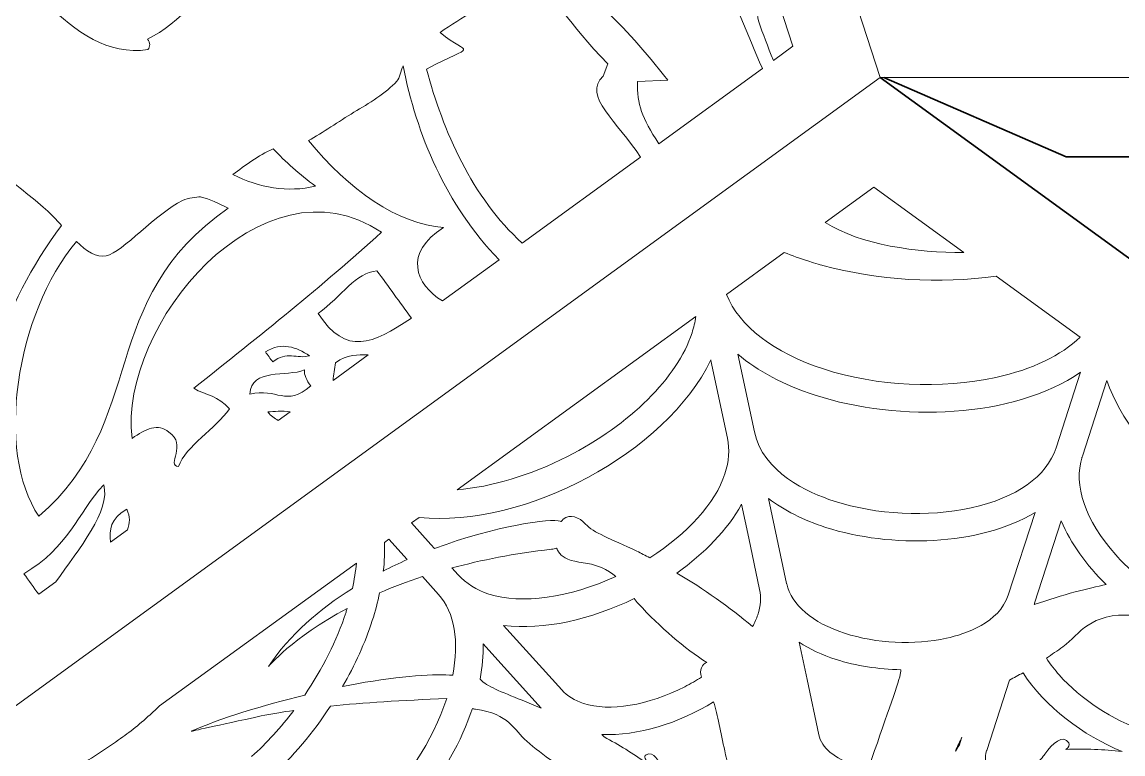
# Model space of a CAD drawing. Header units: millimetres. Extents: x -210 to 134, y -139 to 86.
# Drawn here: x -68.91 to -40.12, y -54.24 to -35.09 of the extents above; entities that cross this region are included whole.
import ezdxf

# ---------------------------------------------------------------- set-up
doc = ezdxf.new("R2010")
doc.units = ezdxf.units.MM
doc.header["$MEASUREMENT"] = 0
for name, color, linetype in [('Side 1 Detail', 7, 'Continuous'), ('Side 1 Outline', 7, 'Continuous'), ('Side 1 Scoring', 7, 'Continuous')]:
    doc.layers.add(name, color=color, linetype=linetype)

msp = doc.modelspace()

# ---------------------------------------------------------------- linework, layer by layer
at = {"layer": 'Side 1 Detail', "color": 250, "lineweight": 9}
for points, knots in [([(-63.7385, -30.8021), (-63.5501, -30.3384), (-62.5307, -30.9873), (-62.5038, -30.186), (-62.5038, -30.186), (-62.5186, -30.1656), (-62.5331, -30.145), (-62.5486, -30.1248), (-62.5486, -30.1248), (-62.4917, -30.0435), (-62.479, -29.9555), (-62.5596, -29.8526), (-62.5596, -29.8526), (-62.2695, -29.8454), (-61.9794, -29.8399), (-61.647, -29.5636), (-61.647, -29.5636), (-61.4775, -30.1041), (-61.1047, -30.1545), (-60.7857, -30.6206), (-60.7857, -30.6206), (-60.6972, -30.7751), (-61.0289, -30.8518), (-61.091, -30.8424), (-61.091, -30.8424), (-61.1213, -30.8021), (-61.1513, -30.7609), (-61.1805, -30.7201), (-61.1805, -30.7201), (-61.1271, -30.5808), (-61.4754, -30.101), (-61.6253, -30.1084), (-61.6253, -30.1084), (-61.6401, -30.0881), (-61.6546, -30.0678), (-61.6697, -30.0471), (-61.6697, -30.0471), (-61.9057, -29.735), (-62.1568, -30.0401), (-62.3536, -30.2638), (-62.3536, -30.2638), (-62.3357, -30.8653), (-61.6938, -31.239), (-61.297, -31.4593), (-61.297, -31.4593), (-61.3631, -31.6848), (-61.6012, -31.8809), (-61.8816, -32.0717), (-61.8816, -32.0717), (-62.0801, -31.842), (-62.0194, -31.6524), (-62.265, -31.4155), (-62.265, -31.4155), (-62.2799, -31.3949), (-62.2947, -31.3745), (-62.3098, -31.3542), (-62.3098, -31.3542), (-62.3009, -31.1137), (-62.4869, -30.7324), (-62.7542, -30.7422), (-62.7542, -30.7422), (-62.9599, -31.0066), (-63.0674, -31.0038), (-63.3661, -31.1866), (-63.3661, -31.1866), (-63.3971, -32.1249), (-62.5041, -32.0258), (-61.9598, -32.2215), (-61.9598, -32.2215), (-62.2058, -32.7062), (-62.9699, -33.1083), (-63.3113, -33.5777), (-63.3113, -33.5777), (-63.3327, -33.5928), (-63.3523, -33.6071), (-63.373, -33.6225), (-63.373, -33.6225), (-64.0878, -34.1835), (-64.7765, -35.1311), (-65.6257, -35.5393), (-65.6257, -35.5393), (-65.5475, -35.6423), (-65.5565, -35.7314), (-65.6144, -35.8122), (-65.6144, -35.8122), (-67.7398, -36.1287), (-68.8779, -33.3467), (-70.6792, -32.5729), (-70.6792, -32.5729), (-70.7543, -32.3547), (-70.761, -32.345), (-70.9456, -32.2056), (-70.9456, -32.2056), (-71.1462, -32.2169), (-71.3528, -32.267), (-71.5858, -32.4838), (-71.5858, -32.4838), (-71.3384, -33.5535), (-70.2477, -34.8289), (-71.2094, -35.575), (-71.2094, -35.575), (-71.5694, -35.8566), (-71.9676, -35.8759), (-72.4098, -35.9811), (-72.4098, -35.9811), (-72.4386, -36.3301), (-72.6441, -36.3315), (-72.6327, -36.7041), (-72.6327, -36.7041), (-73.2043, -36.4328), (-73.822, -35.8733), (-74.4505, -35.9212), (-74.4505, -35.9212), (-74.4505, -35.9212), (-75.3707, -35.8662), (-75.4913, -35.6024), (-75.4913, -35.6024), (-75.5565, -35.2305), (-75.6289, -34.858), (-75.1125, -34.5781), (-75.1125, -34.5781), (-75.2412, -33.4223), (-73.8351, -33.2118), (-72.8872, -32.4938), (-72.8872, -32.4938), (-72.2433, -32.0074), (-71.5735, -31.7592), (-71.1017, -31.4768), (-71.1017, -31.4768), (-70.6809, -31.2266), (-70.4411, -30.6928), (-70.0725, -30.4488), (-70.0725, -30.4488), (-69.3631, -29.9808), (-68.2731, -30.1324), (-67.7255, -30.3341), (-67.7255, -30.3341), (-67.5047, -30.8202), (-67.5617, -31.2627), (-67.987, -31.6463), (-67.987, -31.6463), (-67.7067, -31.9071), (-67.848, -32.1014), (-67.7706, -32.3297), (-67.7706, -32.3297), (-67.4346, -32.5974), (-67.0603, -32.6265), (-66.7202, -32.8754), (-66.7202, -32.8754), (-66.5201, -32.7488), (-66.2173, -33.5554), (-65.7363, -33.8431), (-65.7363, -33.8431), (-65.6065, -33.7194), (-65.5775, -33.5796), (-65.3522, -33.4709), (-65.3522, -33.4709), (-65.3115, -33.2462), (-65.4001, -33.4007), (-65.5093, -33.1858), (-65.5093, -33.1858), (-65.307, -33.1675), (-65.2399, -33.2132), (-65.0473, -33.2492), (-65.0473, -33.2492), (-64.9481, -32.9753), (-64.7365, -32.7202), (-64.8065, -32.4206), (-64.8065, -32.4206), (-64.6242, -32.2945), (-64.4785, -32.3948), (-64.3232, -32.4428), (-64.3232, -32.4428), (-64.2811, -32.2143), (-64.4179, -31.9585), (-64.2673, -31.7473), (-64.2673, -31.7473), (-64.1006, -31.6015), (-63.9783, -31.7492), (-63.8108, -31.6031), (-63.8108, -31.6031), (-63.8108, -31.6031), (-63.8143, -30.9882), (-63.7385, -30.8021)], [0, 0, 0, 0, 0.0212766, 0.0212766, 0.0212766, 0.0212766, 0.0425532, 0.0425532, 0.0425532, 0.0425532, 0.0638298, 0.0638298, 0.0638298, 0.0638298, 0.0851064, 0.0851064, 0.0851064, 0.0851064, 0.106383, 0.106383, 0.106383, 0.106383, 0.1276596, 0.1276596, 0.1276596, 0.1276596, 0.1489362, 0.1489362, 0.1489362, 0.1489362, 0.1702128, 0.1702128, 0.1702128, 0.1702128, 0.1914894, 0.1914894, 0.1914894, 0.1914894, 0.212766, 0.212766, 0.212766, 0.212766, 0.2340426, 0.2340426, 0.2340426, 0.2340426, 0.2553191, 0.2553191, 0.2553191, 0.2553191, 0.2765957, 0.2765957, 0.2765957, 0.2765957, 0.2978723, 0.2978723, 0.2978723, 0.2978723, 0.3191489, 0.3191489, 0.3191489, 0.3191489, 0.3404255, 0.3404255, 0.3404255, 0.3404255, 0.3617021, 0.3617021, 0.3617021, 0.3617021, 0.3829787, 0.3829787, 0.3829787, 0.3829787, 0.4042553, 0.4042553, 0.4042553, 0.4042553, 0.4255319, 0.4255319, 0.4255319, 0.4255319, 0.4468085, 0.4468085, 0.4468085, 0.4468085, 0.4680851, 0.4680851, 0.4680851, 0.4680851, 0.4893617, 0.4893617, 0.4893617, 0.4893617, 0.5106383, 0.5106383, 0.5106383, 0.5106383, 0.5319149, 0.5319149, 0.5319149, 0.5319149, 0.5531915, 0.5531915, 0.5531915, 0.5531915, 0.5744681, 0.5744681, 0.5744681, 0.5744681, 0.5957447, 0.5957447, 0.5957447, 0.5957447, 0.6170213, 0.6170213, 0.6170213, 0.6170213, 0.6382979, 0.6382979, 0.6382979, 0.6382979, 0.6595745, 0.6595745, 0.6595745, 0.6595745, 0.6808511, 0.6808511, 0.6808511, 0.6808511, 0.7021277, 0.7021277, 0.7021277, 0.7021277, 0.7234043, 0.7234043, 0.7234043, 0.7234043, 0.7446809, 0.7446809, 0.7446809, 0.7446809, 0.7659574, 0.7659574, 0.7659574, 0.7659574, 0.787234, 0.787234, 0.787234, 0.787234, 0.8085106, 0.8085106, 0.8085106, 0.8085106, 0.8297872, 0.8297872, 0.8297872, 0.8297872, 0.8510638, 0.8510638, 0.8510638, 0.8510638, 0.8723404, 0.8723404, 0.8723404, 0.8723404, 0.893617, 0.893617, 0.893617, 0.893617, 0.9148936, 0.9148936, 0.9148936, 0.9148936, 0.9361702, 0.9361702, 0.9361702, 0.9361702, 0.9574468, 0.9574468, 0.9574468, 0.9574468, 1, 1, 1, 1]), ([(-49.2601, -36.1003), (-49.2601, -36.1003), (-48.7485, -35.7271), (-48.7485, -35.7271), (-48.7485, -35.7271), (-48.7485, -35.7271), (-50.4856, -30.3835), (-50.4856, -30.3835)], [0, 0, 0, 0, 0.3333333, 0.3333333, 0.3333333, 0.3333333, 1, 1, 1, 1]), ([(-52.2226, -31.8963), (-52.5199, -31.7087), (-52.8193, -31.6164), (-53.1142, -31.5938), (-53.1142, -31.5938), (-52.8575, -32.2837), (-52.9375, -33.0294), (-53.6833, -33.2676), (-53.6833, -33.2676), (-53.9637, -33.3562), (-54.3293, -33.0924), (-54.7275, -33.2662), (-54.7275, -33.2662), (-54.8901, -33.3379), (-55.091, -33.461), (-55.3159, -33.6099), (-55.3159, -33.6099), (-54.2893, -34.0841), (-53.1855, -35.1157), (-52.0231, -36.6137)], [0, 0, 0, 0, 0.1666667, 0.1666667, 0.1666667, 0.1666667, 0.3333333, 0.3333333, 0.3333333, 0.3333333, 0.5, 0.5, 0.5, 0.5, 0.6666667, 0.6666667, 0.6666667, 0.6666667, 1, 1, 1, 1]), ([(-53.5886, -36.1854), (-54.6738, -35.1082), (-54.8846, -34.411), (-55.771, -33.9211), (-55.771, -33.9211), (-56.1752, -34.2021), (-56.6323, -34.5234), (-57.1157, -34.8114), (-57.1157, -34.8114), (-57.3871, -34.9745), (-57.6889, -35.1665), (-57.9745, -35.3652)], [0, 0, 0, 0, 0.25, 0.25, 0.25, 0.25, 0.5, 0.5, 0.5, 0.5, 1, 1, 1, 1]), ([(-49.5409, -33.7294), (-49.3769, -34.152), (-49.7814, -34.6396), (-49.6494, -35.0582), (-49.6494, -35.0582), (-49.5344, -35.4215), (-49.4093, -35.7123), (-49.2601, -36.1003)], [0, 0, 0, 0, 0.3333333, 0.3333333, 0.3333333, 0.3333333, 1, 1, 1, 1]), ([(-57.9745, -35.3652), (-57.1853, -36.018), (-57.0082, -35.6122), (-58.3311, -36.3234), (-58.3311, -36.3234), (-57.8987, -37.9304), (-57.1412, -39.6939), (-55.8296, -40.8716)], [0, 0, 0, 0, 0.3333333, 0.3333333, 0.3333333, 0.3333333, 1, 1, 1, 1]), ([(-56.4332, -41.3109), (-57.8374, -39.8643), (-58.5867, -38.032), (-58.9453, -36.2349), (-58.9453, -36.2349), (-59.0001, -36.3785), (-59.027, -36.5492), (-59.109, -36.64), (-59.109, -36.64), (-59.3822, -36.9435), (-59.8438, -37.2253), (-60.2276, -37.4522)], [0, 0, 0, 0, 0.25, 0.25, 0.25, 0.25, 0.5, 0.5, 0.5, 0.5, 1, 1, 1, 1]), ([(-60.2276, -37.4522), (-60.6314, -37.6916), (-61.0424, -37.9922), (-61.4203, -38.1929), (-61.4203, -38.1929), (-60.3682, -39.4741), (-59.0666, -40.394), (-57.8829, -40.4656), (-57.8829, -40.4656), (-58.9447, -41.134), (-58.617, -41.9541), (-57.9135, -42.3866)], [0, 0, 0, 0, 0.25, 0.25, 0.25, 0.25, 0.5, 0.5, 0.5, 0.5, 1, 1, 1, 1]), ([(-59.5086, -40.5921), (-62.623, -38.5023), (-66.3943, -43.0445), (-66.0309, -45.9801), (-66.0309, -45.9801), (-65.6802, -45.7379), (-65.3415, -45.576), (-65.0669, -45.8192), (-65.0669, -45.8192), (-64.5726, -46.1368), (-65.1465, -46.6874), (-64.8179, -46.7197), (-64.8179, -46.7197), (-64.6242, -46.1768), (-63.8422, -45.7265), (-63.4839, -45.2094), (-63.4839, -45.2094), (-63.7671, -44.8608), (-64.1051, -44.8566), (-64.4155, -44.6713), (-64.4155, -44.6713), (-62.6668, -43.2798), (-61.0723, -42.0127), (-59.5086, -40.5921)], [0, 0, 0, 0, 0.1428571, 0.1428571, 0.1428571, 0.1428571, 0.2857143, 0.2857143, 0.2857143, 0.2857143, 0.4285714, 0.4285714, 0.4285714, 0.4285714, 0.5714286, 0.5714286, 0.5714286, 0.5714286, 0.7142857, 0.7142857, 0.7142857, 0.7142857, 1, 1, 1, 1]), ([(-63.3919, -39.0829), (-62.7015, -39.4226), (-61.9674, -39.5559), (-61.2319, -39.387), (-61.2319, -39.387), (-61.6556, -39.0691), (-62.0215, -38.7424), (-62.3402, -38.4085), (-62.3402, -38.4085), (-62.7315, -38.588), (-63.0781, -38.8402), (-63.3919, -39.0829)], [0, 0, 0, 0, 0.25, 0.25, 0.25, 0.25, 0.5, 0.5, 0.5, 0.5, 1, 1, 1, 1]), ([(-69.3749, -39.101), (-73.8917, -42.7173), (-74.3751, -45.9667), (-69.6141, -47.3674), (-69.6141, -47.3674), (-70.2348, -44.8601), (-69.4596, -42.5602), (-67.8752, -40.4143), (-67.8752, -40.4143), (-67.9774, -40.3025), (-68.0781, -40.19), (-68.176, -40.0954), (-68.176, -40.0954), (-68.4657, -39.8136), (-68.9322, -39.4631), (-69.3749, -39.101)], [0, 0, 0, 0, 0.2, 0.2, 0.2, 0.2, 0.4, 0.4, 0.4, 0.4, 0.6, 0.6, 0.6, 0.6, 1, 1, 1, 1]), ([(-44.2851, -41.1169), (-44.2851, -41.1169), (-46.6309, -39.4128), (-46.6309, -39.4128), (-46.6309, -39.4128), (-46.6309, -39.4128), (-47.9035, -40.3368), (-47.9035, -40.3368)], [0, 0, 0, 0, 0.3333333, 0.3333333, 0.3333333, 0.3333333, 1, 1, 1, 1]), ([(-66.703, -41.2082), (-66.9609, -41.269), (-67.2255, -41.0823), (-67.4851, -40.8289), (-67.4851, -40.8289), (-69.0731, -42.753), (-69.6155, -46.3187), (-68.4664, -48.0196), (-68.4664, -48.0196), (-65.5854, -45.5291), (-66.9921, -42.3596), (-63.5132, -39.9642), (-63.5132, -39.9642), (-63.7612, -39.8293), (-64.0028, -39.7313), (-64.2377, -39.6614), (-64.2377, -39.6614), (-64.3579, -39.6807), (-64.5429, -39.6818), (-64.7152, -39.764), (-64.7152, -39.764), (-65.4008, -40.0934), (-66.2724, -41.1081), (-66.703, -41.2082)], [0, 0, 0, 0, 0.1428571, 0.1428571, 0.1428571, 0.1428571, 0.2857143, 0.2857143, 0.2857143, 0.2857143, 0.4285714, 0.4285714, 0.4285714, 0.4285714, 0.5714286, 0.5714286, 0.5714286, 0.5714286, 0.7142857, 0.7142857, 0.7142857, 0.7142857, 1, 1, 1, 1]), ([(-43.4317, -41.7369), (-44.9159, -41.9448), (-46.5285, -41.8506), (-47.9686, -41.4573), (-47.9686, -41.4573), (-48.0055, -41.448), (-48.3, -41.3614), (-48.3338, -41.3503)], [0, 0, 0, 0, 0.3333333, 0.3333333, 0.3333333, 0.3333333, 1, 1, 1, 1]), ([(-61.1636, -42.7137), (-60.4288, -43.8384), (-59.7474, -43.5163), (-58.7276, -42.835), (-58.7276, -42.835), (-59.027, -42.4221), (-59.3264, -42.0095), (-59.6268, -41.5972), (-59.6268, -41.5972), (-60.1818, -41.6454), (-60.5439, -42.2624), (-61.1636, -42.7137)], [0, 0, 0, 0, 0.25, 0.25, 0.25, 0.25, 0.5, 0.5, 0.5, 0.5, 1, 1, 1, 1]), ([(-50.4887, -42.214), (-50.1469, -43.0544), (-49.2615, -43.739), (-47.9496, -44.1656), (-47.9496, -44.1656), (-46.5561, -44.6186), (-44.8714, -44.702), (-43.4445, -44.3878), (-43.4445, -44.3878), (-42.4906, -44.1776), (-41.7399, -43.814), (-41.2366, -43.3318)], [0, 0, 0, 0, 0.25, 0.25, 0.25, 0.25, 0.5, 0.5, 0.5, 0.5, 1, 1, 1, 1]), ([(-62.5434, -43.7166), (-62.4793, -43.8048), (-62.4153, -43.8934), (-62.3512, -43.9816), (-62.3512, -43.9816), (-61.9919, -43.6887), (-61.7142, -43.9127), (-61.3866, -43.8216), (-61.3866, -43.8216), (-61.7414, -43.5939), (-62.11, -43.4501), (-62.5434, -43.7166)], [0, 0, 0, 0, 0.25, 0.25, 0.25, 0.25, 0.5, 0.5, 0.5, 0.5, 1, 1, 1, 1]), ([(-57.5308, -47.3278), (-56.6268, -47.2465), (-55.6191, -46.9513), (-54.6462, -46.4555), (-54.6462, -46.4555), (-53.0146, -45.6252), (-51.7668, -44.3867), (-51.3889, -43.2231)], [0, 0, 0, 0, 0.3333333, 0.3333333, 0.3333333, 0.3333333, 1, 1, 1, 1]), ([(-59.8562, -43.798), (-60.1312, -43.8017), (-60.4002, -43.7716), (-60.712, -44.0067), (-60.712, -44.0067), (-60.7279, -44.1604), (-60.7558, -44.3127), (-60.7754, -44.4659)], [0, 0, 0, 0, 0.3333333, 0.3333333, 0.3333333, 0.3333333, 1, 1, 1, 1]), ([(-50.4618, -45.9742), (-50.4618, -45.9742), (-50.8935, -43.9457), (-50.8935, -43.9457), (-50.8935, -43.9457), (-50.8935, -43.9457), (-50.8969, -43.9268), (-50.8969, -43.9268)], [0, 0, 0, 0, 0.3333333, 0.3333333, 0.3333333, 0.3333333, 1, 1, 1, 1]), ([(-41.227, -44.2486), (-42.9867, -45.464), (-45.9666, -45.5639), (-48.1722, -44.8515), (-48.1722, -44.8515), (-48.9887, -44.5862), (-49.6701, -44.222), (-50.1907, -43.7781)], [0, 0, 0, 0, 0.3333333, 0.3333333, 0.3333333, 0.3333333, 1, 1, 1, 1]), ([(-62.9537, -44.8249), (-62.2227, -44.6499), (-62.0187, -45.175), (-61.3548, -44.6083), (-61.3548, -44.6083), (-61.473, -44.4591), (-61.5347, -44.3192), (-61.5233, -44.1897), (-61.5233, -44.1897), (-61.9898, -44.3874), (-62.9117, -44.1283), (-62.9537, -44.8249)], [0, 0, 0, 0, 0.25, 0.25, 0.25, 0.25, 0.5, 0.5, 0.5, 0.5, 1, 1, 1, 1]), ([(-33.0115, -49.3604), (-33.695, -49.4131), (-34.4587, -49.3074), (-35.2745, -49.0424), (-35.2745, -49.0424), (-37.4787, -48.3217), (-39.8307, -46.4889), (-40.5404, -44.4711)], [0, 0, 0, 0, 0.3333333, 0.3333333, 0.3333333, 0.3333333, 1, 1, 1, 1]), ([(-61.9002, -45.2828), (-62.101, -45.2604), (-62.3202, -45.2783), (-62.4793, -45.2907), (-62.4793, -45.2907), (-62.396, -45.3934), (-62.306, -45.4619), (-62.2137, -45.5105)], [0, 0, 0, 0, 0.3333333, 0.3333333, 0.3333333, 0.3333333, 1, 1, 1, 1]), ([(-58.1216, -48.8636), (-56.5049, -48.2597), (-55.0741, -48.0692), (-54.8333, -48.1474), (-54.8333, -48.1474), (-54.8243, -48.1501), (-54.8171, -48.1536), (-54.8088, -48.1567), (-54.8088, -48.1567), (-54.7844, -48.1243), (-54.7637, -48.1029), (-54.7537, -48.094), (-54.7537, -48.094), (-54.5832, -47.9476), (-54.3279, -48.0447), (-54.1725, -48.2218), (-54.1725, -48.2218), (-53.972, -48.4485), (-53.5114, -48.6042), (-52.8331, -48.9312), (-52.8331, -48.9312), (-52.7204, -48.9856), (-52.605, -49.0452), (-52.4899, -49.1055), (-52.4899, -49.1055), (-51.5067, -48.476), (-50.776, -47.6716), (-50.528, -46.9078), (-50.528, -46.9078), (-50.4232, -46.5843), (-50.4012, -46.2705), (-50.4618, -45.9742)], [0, 0, 0, 0, 0.1111111, 0.1111111, 0.1111111, 0.1111111, 0.2222222, 0.2222222, 0.2222222, 0.2222222, 0.3333333, 0.3333333, 0.3333333, 0.3333333, 0.4444444, 0.4444444, 0.4444444, 0.4444444, 0.5555556, 0.5555556, 0.5555556, 0.5555556, 0.6666667, 0.6666667, 0.6666667, 0.6666667, 0.7777778, 0.7777778, 0.7777778, 0.7777778, 1, 1, 1, 1]), ([(-49.7587, -45.812), (-49.5354, -46.8689), (-48.3565, -47.3991), (-47.6737, -47.621), (-47.6737, -47.621), (-46.5654, -47.9813), (-45.2256, -48.0478), (-44.0904, -47.7981), (-44.0904, -47.7981), (-42.9023, -47.5366), (-42.1144, -46.9792), (-41.8705, -46.2295)], [0, 0, 0, 0, 0.25, 0.25, 0.25, 0.25, 0.5, 0.5, 0.5, 0.5, 1, 1, 1, 1]), ([(-41.1873, -46.4621), (-41.4244, -47.2107), (-41.1129, -48.1216), (-40.3096, -49.0259), (-40.3096, -49.0259), (-40.1566, -49.1985), (-39.9864, -49.3638), (-39.8083, -49.5237), (-39.8083, -49.5237), (-39.6088, -49.3739), (-39.3253, -49.328), (-39.1775, -49.5158), (-39.1775, -49.5158), (-39.1685, -49.5268), (-39.1523, -49.5533), (-39.133, -49.5923), (-39.133, -49.5923), (-39.1241, -49.5905), (-39.1158, -49.5881), (-39.1062, -49.5871), (-39.1062, -49.5871), (-38.8213, -49.553), (-37.2017, -50.108), (-35.5271, -51.188), (-35.5271, -51.188), (-35.177, -51.1326), (-34.8384, -51.0051), (-34.5569, -50.7512)], [0, 0, 0, 0, 0.125, 0.125, 0.125, 0.125, 0.25, 0.25, 0.25, 0.25, 0.375, 0.375, 0.375, 0.375, 0.5, 0.5, 0.5, 0.5, 0.625, 0.625, 0.625, 0.625, 0.75, 0.75, 0.75, 0.75, 1, 1, 1, 1]), ([(-66.7709, -47.1924), (-67.4706, -47.9679), (-67.6783, -48.8216), (-68.8602, -49.5209), (-68.8602, -49.5209), (-68.7303, -49.6994), (-68.6006, -49.8785), (-68.4705, -50.0577)], [0, 0, 0, 0, 0.3333333, 0.3333333, 0.3333333, 0.3333333, 1, 1, 1, 1]), ([(-50.0942, -47.704), (-50.4625, -48.373), (-51.0644, -48.9904), (-51.7813, -49.5027), (-51.7813, -49.5027), (-51.0933, -49.9137), (-50.4043, -50.3974), (-49.8048, -50.9021), (-49.8048, -50.9021), (-49.7497, -50.7991), (-49.7015, -50.6971), (-49.6687, -50.5958)], [0, 0, 0, 0, 0.25, 0.25, 0.25, 0.25, 0.5, 0.5, 0.5, 0.5, 1, 1, 1, 1]), ([(-49.6202, -49.9316), (-49.6202, -49.9316), (-49.9058, -48.5918), (-49.9058, -48.5918), (-49.9058, -48.5918), (-49.9058, -48.5918), (-50.0942, -47.704), (-50.0942, -47.704)], [0, 0, 0, 0, 0.3333333, 0.3333333, 0.3333333, 0.3333333, 1, 1, 1, 1]), ([(-42.419, -47.9173), (-43.873, -48.8023), (-46.1913, -48.8571), (-47.8962, -48.3076), (-47.8962, -48.3076), (-48.4823, -48.1171), (-48.9846, -47.8625), (-49.388, -47.5555)], [0, 0, 0, 0, 0.3333333, 0.3333333, 0.3333333, 0.3333333, 1, 1, 1, 1]), ([(-66.1518, -48.3724), (-66.085, -48.2049), (-66.076, -48.0278), (-66.1683, -47.8356), (-66.1683, -47.8356), (-66.6069, -48.0747), (-66.6176, -48.382), (-66.5948, -48.6941)], [0, 0, 0, 0, 0.3333333, 0.3333333, 0.3333333, 0.3333333, 1, 1, 1, 1]), ([(-58.5223, -48.0478), (-58.5223, -48.0478), (-58.7242, -48.1942), (-58.7242, -48.1942), (-58.7242, -48.1942), (-58.7242, -48.1942), (-58.2181, -48.7565), (-58.2181, -48.7565), (-58.2181, -48.7565), (-58.2181, -48.7565), (-58.1216, -48.8636), (-58.1216, -48.8636)], [0, 0, 0, 0, 0.25, 0.25, 0.25, 0.25, 0.5, 0.5, 0.5, 0.5, 1, 1, 1, 1]), ([(-41.7324, -48.1402), (-41.7324, -48.1402), (-42.4317, -50.2923), (-42.4317, -50.2923), (-42.4317, -50.2923), (-42.4317, -50.2923), (-42.4348, -50.3037), (-42.4348, -50.3037)], [0, 0, 0, 0, 0.3333333, 0.3333333, 0.3333333, 0.3333333, 1, 1, 1, 1]), ([(-58.8327, -49.1527), (-58.8327, -49.1527), (-59.3119, -48.6211), (-59.3119, -48.6211), (-59.3119, -48.6211), (-59.3119, -48.6211), (-59.4266, -48.7045), (-59.4266, -48.7045)], [0, 0, 0, 0, 0.3333333, 0.3333333, 0.3333333, 0.3333333, 1, 1, 1, 1]), ([(-59.4266, -48.7045), (-59.4211, -48.9453), (-59.4294, -49.193), (-59.46, -49.4503), (-59.46, -49.4503), (-59.2516, -49.3439), (-59.0421, -49.245), (-58.8327, -49.1527)], [0, 0, 0, 0, 0.3333333, 0.3333333, 0.3333333, 0.3333333, 1, 1, 1, 1]), ([(-54.3441, -49.2143), (-54.6645, -49.173), (-54.8002, -49.0593), (-54.876, -48.9518), (-54.876, -48.9518), (-54.8984, -48.9198), (-54.9156, -48.8877), (-54.9301, -48.8557), (-54.9301, -48.8557), (-54.9711, -48.8664), (-55.0135, -48.876), (-55.06, -48.8809), (-55.06, -48.8809), (-56.039, -48.9928), (-56.9038, -49.1644), (-57.6662, -49.3697)], [0, 0, 0, 0, 0.2, 0.2, 0.2, 0.2, 0.4, 0.4, 0.4, 0.4, 0.6, 0.6, 0.6, 0.6, 1, 1, 1, 1]), ([(-57.5049, -49.5489), (-57.2975, -49.7766), (-57.0282, -49.9457), (-56.7019, -50.0518), (-56.7019, -50.0518), (-55.8475, -50.3306), (-54.5963, -50.1507), (-53.3819, -49.5919), (-53.3819, -49.5919), (-53.5838, -49.4193), (-53.8652, -49.276), (-54.3441, -49.2143)], [0, 0, 0, 0, 0.25, 0.25, 0.25, 0.25, 0.5, 0.5, 0.5, 0.5, 1, 1, 1, 1]), ([(-62.9027, -54.3003), (-62.5076, -53.9493), (-62.1352, -53.5393), (-61.7986, -53.0945), (-61.7986, -53.0945), (-62.108, -53.1386), (-62.3942, -53.1869), (-62.6519, -53.2413), (-62.6519, -53.2413), (-63.8181, -53.49), (-64.4865, -53.6444), (-64.4802, -53.641), (-64.4802, -53.641), (-63.7416, -53.3061), (-62.6075, -52.9626), (-61.5157, -52.6966), (-61.5157, -52.6966), (-61.0534, -52.0138), (-60.6765, -51.2683), (-60.435, -50.5255), (-60.435, -50.5255), (-60.4243, -50.4928), (-60.4181, -50.4618), (-60.4081, -50.4291), (-60.4081, -50.4291), (-61.862, -51.2028), (-62.4631, -51.9501), (-62.4631, -51.9501), (-62.4631, -51.9501), (-61.9095, -51.1146), (-61.125, -50.4415), (-60.2679, -49.9061), (-60.2679, -49.9061), (-60.2166, -49.6756), (-60.1859, -49.4551), (-60.1656, -49.2409)], [0, 0, 0, 0, 0.1, 0.1, 0.1, 0.1, 0.2, 0.2, 0.2, 0.2, 0.3, 0.3, 0.3, 0.3, 0.4, 0.4, 0.4, 0.4, 0.5, 0.5, 0.5, 0.5, 0.6, 0.6, 0.6, 0.6, 0.7, 0.7, 0.7, 0.7, 0.8, 0.8, 0.8, 0.8, 1, 1, 1, 1]), ([(-58.432, -49.5974), (-58.8413, -49.7314), (-59.2158, -49.8741), (-59.5558, -50.0208), (-59.5558, -50.0208), (-59.6071, -50.2589), (-59.6678, -50.5), (-59.7488, -50.7484), (-59.7488, -50.7484), (-59.9369, -51.3245), (-60.2028, -51.9098), (-60.5263, -52.4744), (-60.5263, -52.4744), (-60.3995, -52.4482), (-60.2714, -52.4217), (-60.1508, -52.3993), (-60.1508, -52.3993), (-58.9846, -52.184), (-58.0582, -52.1399), (-57.6466, -52.1757)], [0, 0, 0, 0, 0.1666667, 0.1666667, 0.1666667, 0.1666667, 0.3333333, 0.3333333, 0.3333333, 0.3333333, 0.5, 0.5, 0.5, 0.5, 0.6666667, 0.6666667, 0.6666667, 0.6666667, 1, 1, 1, 1]), ([(-48.9163, -49.7735), (-48.916, -49.7755), (-48.9153, -49.7783), (-48.9146, -49.7814), (-48.9146, -49.7814), (-48.9143, -49.7835), (-48.9132, -49.7862), (-48.9125, -49.789), (-48.9125, -49.789), (-48.7909, -50.334), (-48.2394, -50.8032), (-47.3991, -51.0761), (-47.3991, -51.0761), (-46.5743, -51.3444), (-45.5787, -51.3937), (-44.7354, -51.2073), (-44.7354, -51.2073), (-44.2351, -51.0974), (-43.3604, -50.8056), (-43.1231, -50.0849)], [0, 0, 0, 0, 0.1666667, 0.1666667, 0.1666667, 0.1666667, 0.3333333, 0.3333333, 0.3333333, 0.3333333, 0.5, 0.5, 0.5, 0.5, 0.6666667, 0.6666667, 0.6666667, 0.6666667, 1, 1, 1, 1]), ([(-42.4348, -50.3037), (-42.4372, -50.3116), (-42.4369, -50.3195), (-42.4393, -50.3267), (-42.4393, -50.3267), (-42.0748, -50.2), (-41.7148, -50.0887), (-41.3699, -49.9985), (-41.3699, -49.9985), (-41.0575, -49.9178), (-40.7902, -49.8582), (-40.5621, -49.8034)], [0, 0, 0, 0, 0.25, 0.25, 0.25, 0.25, 0.5, 0.5, 0.5, 0.5, 1, 1, 1, 1]), ([(-54.794, -52.5595), (-54.6472, -52.719), (-54.4567, -52.8389), (-54.2252, -52.914), (-54.2252, -52.914), (-53.5517, -53.1342), (-52.5371, -52.9667), (-51.5773, -52.4762), (-51.5773, -52.4762), (-51.4247, -52.3986), (-51.2804, -52.3132), (-51.1405, -52.225), (-51.1405, -52.225), (-51.2084, -52.049), (-51.1257, -51.8795), (-51.0013, -51.8447), (-51.0013, -51.8447), (-51.5832, -51.4736), (-52.2174, -50.9276), (-52.7959, -50.3006), (-52.7959, -50.3006), (-52.8341, -50.2592), (-52.8689, -50.2151), (-52.9023, -50.1704), (-52.9023, -50.1704), (-54.0223, -50.7178), (-55.2608, -51.0051), (-56.3143, -50.8711)], [0, 0, 0, 0, 0.125, 0.125, 0.125, 0.125, 0.25, 0.25, 0.25, 0.25, 0.375, 0.375, 0.375, 0.375, 0.5, 0.5, 0.5, 0.5, 0.625, 0.625, 0.625, 0.625, 0.75, 0.75, 0.75, 0.75, 1, 1, 1, 1]), ([(-39.84, -50.6075), (-41.0113, -50.5314), (-41.2256, -51.0912), (-41.691, -51.4306), (-41.691, -51.4306), (-41.8337, -51.5349), (-41.9787, -51.6321), (-42.1234, -51.7286), (-42.1234, -51.7286), (-42.0125, -51.8988), (-41.894, -52.0493), (-41.792, -52.1644), (-41.792, -52.1644), (-41.2194, -52.8103), (-40.3846, -53.3557), (-39.5596, -53.6234), (-39.5596, -53.6234), (-38.7179, -53.8969), (-37.9951, -53.8401), (-37.5759, -53.4683)], [0, 0, 0, 0, 0.1666667, 0.1666667, 0.1666667, 0.1666667, 0.3333333, 0.3333333, 0.3333333, 0.3333333, 0.5, 0.5, 0.5, 0.5, 0.6666667, 0.6666667, 0.6666667, 0.6666667, 1, 1, 1, 1]), ([(-56.8469, -51.3586), (-56.8404, -51.649), (-56.8714, -51.9566), (-56.931, -52.2756), (-56.931, -52.2756), (-56.9269, -52.2798), (-56.9213, -52.2829), (-56.9176, -52.2873)], [0, 0, 0, 0, 0.3333333, 0.3333333, 0.3333333, 0.3333333, 1, 1, 1, 1]), ([(-55.3332, -53.0387), (-55.3332, -53.0387), (-56.622, -51.608), (-56.622, -51.608), (-56.622, -51.608), (-56.622, -51.608), (-56.8469, -51.3586), (-56.8469, -51.3586)], [0, 0, 0, 0, 0.3333333, 0.3333333, 0.3333333, 0.3333333, 1, 1, 1, 1]), ([(-48.0736, -53.7357), (-48.0041, -54.0681), (-47.6578, -54.3579), (-47.1235, -54.5315), (-47.1235, -54.5315), (-47.0122, -54.5677), (-46.8941, -54.5938), (-46.7749, -54.618), (-46.7749, -54.618), (-46.7449, -54.5298), (-46.7139, -54.4392), (-46.6846, -54.3534), (-46.6846, -54.3534), (-46.3001, -53.2275), (-45.9539, -52.2891), (-45.937, -52.1137), (-45.937, -52.1137), (-45.9343, -52.0865), (-45.9294, -52.0596), (-45.9257, -52.0328), (-45.9257, -52.0328), (-46.5158, -52.0197), (-47.1032, -51.9294), (-47.6217, -51.7627), (-47.6217, -51.7627), (-47.9872, -51.6438), (-48.3117, -51.4912), (-48.5894, -51.3114)], [0, 0, 0, 0, 0.125, 0.125, 0.125, 0.125, 0.25, 0.25, 0.25, 0.25, 0.375, 0.375, 0.375, 0.375, 0.5, 0.5, 0.5, 0.5, 0.625, 0.625, 0.625, 0.625, 0.75, 0.75, 0.75, 0.75, 1, 1, 1, 1]), ([(-56.9176, -52.2873), (-56.7577, -52.4689), (-56.3905, -52.6005), (-55.8324, -52.831), (-55.8324, -52.831), (-55.6711, -52.8989), (-55.5034, -52.9685), (-55.3332, -53.0387)], [0, 0, 0, 0, 0.3333333, 0.3333333, 0.3333333, 0.3333333, 1, 1, 1, 1]), ([(-43.6863, -54.157), (-43.7893, -54.474), (-43.6395, -54.8908), (-43.2743, -55.3022), (-43.2743, -55.3022), (-43.2612, -55.317), (-43.2443, -55.3297), (-43.2309, -55.3442), (-43.2309, -55.3442), (-42.6646, -54.7782), (-42.2319, -54.3499), (-42.1599, -54.2369), (-42.1599, -54.2369), (-41.9787, -53.9544), (-41.6796, -53.7074), (-41.5367, -53.9465), (-41.5367, -53.9465), (-41.4988, -54.0106), (-41.5453, -54.0537), (-41.6101, -54.1153), (-41.6101, -54.1153), (-41.1067, -54.0916), (-40.6189, -54.1188), (-40.1456, -54.1711), (-40.1456, -54.1711), (-41.1581, -53.7557), (-42.1627, -52.9981), (-42.7332, -52.1099)], [0, 0, 0, 0, 0.125, 0.125, 0.125, 0.125, 0.25, 0.25, 0.25, 0.25, 0.375, 0.375, 0.375, 0.375, 0.5, 0.5, 0.5, 0.5, 0.625, 0.625, 0.625, 0.625, 0.75, 0.75, 0.75, 0.75, 1, 1, 1, 1]), ([(-43.0849, -52.3025), (-43.0849, -52.3025), (-43.6839, -54.146), (-43.6839, -54.146), (-43.6839, -54.146), (-43.6839, -54.146), (-43.6863, -54.157), (-43.6863, -54.157)], [0, 0, 0, 0, 0.3333333, 0.3333333, 0.3333333, 0.3333333, 1, 1, 1, 1]), ([(-59.7639, -55.7827), (-58.8957, -55.0128), (-58.163, -53.8914), (-57.8019, -52.7828), (-57.8019, -52.7828), (-58.9818, -52.8344), (-59.9868, -52.8972), (-60.8384, -52.9812), (-60.8384, -52.9812), (-61.7421, -54.363), (-62.9892, -55.5454), (-64.3187, -56.0132)], [0, 0, 0, 0, 0.25, 0.25, 0.25, 0.25, 0.5, 0.5, 0.5, 0.5, 1, 1, 1, 1]), ([(-52.1878, -54.6562), (-52.1682, -54.7592), (-51.9466, -55.2195), (-51.6221, -55.8062), (-51.6221, -55.8062), (-51.239, -55.8816), (-50.7109, -55.7903), (-50.2003, -55.5609), (-50.2003, -55.5609), (-50.355, -54.9243), (-50.4804, -54.3934), (-50.5321, -54.1546), (-50.5321, -54.1546), (-50.6361, -53.6685), (-50.7188, -53.2186), (-50.8228, -52.873), (-50.8228, -52.873), (-51.732, -53.4308), (-52.8144, -53.7705), (-53.7467, -53.7222)], [0, 0, 0, 0, 0.1666667, 0.1666667, 0.1666667, 0.1666667, 0.3333333, 0.3333333, 0.3333333, 0.3333333, 0.5, 0.5, 0.5, 0.5, 0.6666667, 0.6666667, 0.6666667, 0.6666667, 1, 1, 1, 1]), ([(-65.3119, -52.9778), (-65.3873, -53.0498), (-65.4879, -53.1452), (-65.5031, -53.1586), (-65.5031, -53.1586), (-65.7987, -53.4297), (-66.0953, -53.6682), (-66.383, -53.8669), (-66.383, -53.8669), (-66.7929, -54.1643), (-67.2284, -54.4395), (-67.6356, -54.6652)], [0, 0, 0, 0, 0.25, 0.25, 0.25, 0.25, 0.5, 0.5, 0.5, 0.5, 1, 1, 1, 1]), ([(-56.6254, -57.2652), (-55.9798, -56.6923), (-55.4341, -55.8578), (-55.1668, -55.0331), (-55.1668, -55.0331), (-55.0985, -54.8233), (-55.0507, -54.6225), (-55.0224, -54.4323), (-55.0224, -54.4323), (-55.2646, -54.2666), (-55.4996, -54.0864), (-55.7083, -53.9038), (-55.7083, -53.9038), (-56.0487, -53.6027), (-56.1555, -53.1893), (-57.0516, -53.0646), (-57.0516, -53.0646), (-57.0819, -53.0601), (-57.1039, -53.0522), (-57.1308, -53.0463), (-57.1308, -53.0463), (-57.6975, -54.7378), (-59.0921, -56.5541), (-60.6493, -57.2056)], [0, 0, 0, 0, 0.1428571, 0.1428571, 0.1428571, 0.1428571, 0.2857143, 0.2857143, 0.2857143, 0.2857143, 0.4285714, 0.4285714, 0.4285714, 0.4285714, 0.5714286, 0.5714286, 0.5714286, 0.5714286, 0.7142857, 0.7142857, 0.7142857, 0.7142857, 1, 1, 1, 1]), ([(-53.6871, -53.7887), (-53.305, -53.9909), (-52.9254, -54.2187), (-52.5616, -54.4895), (-52.5616, -54.4895), (-52.5574, -54.4929), (-52.5551, -54.4967), (-52.5516, -54.5005), (-52.5516, -54.5005), (-52.5822, -54.3782), (-52.6715, -54.2996), (-52.5895, -54.2576), (-52.5895, -54.2576), (-52.3866, -54.1522), (-52.2353, -54.413), (-52.1878, -54.6562)], [0, 0, 0, 0, 0.2, 0.2, 0.2, 0.2, 0.4, 0.4, 0.4, 0.4, 0.6, 0.6, 0.6, 0.6, 1, 1, 1, 1]), ([(-44.3299, -53.7987), (-44.3864, -53.9097), (-44.4429, -54.0282), (-44.5004, -54.1584), (-44.5004, -54.1584), (-44.4432, -54.0895), (-44.4008, -54.0151), (-44.3747, -53.9365)], [0, 0, 0, 0, 0.3333333, 0.3333333, 0.3333333, 0.3333333, 1, 1, 1, 1])]:
    msp.add_open_spline(points, degree=3, knots=knots, dxfattribs=at)
for points in [[(-49.5495, -36.3089), (-50.302, -34.5325), (-51.0072, -32.663), (-52.2226, -31.8963)], [(-53.7129, -36.5112), (-53.7129, -36.5112), (-53.5886, -36.1854), (-53.5886, -36.1854)], [(-52.7373, -38.6258), (-53.3264, -37.708), (-54.2697, -37.0114), (-53.7129, -36.5112)], [(-52.2588, -38.2781), (-52.2588, -38.2781), (-49.5495, -36.3089), (-49.5495, -36.3089)], [(-52.8103, -36.6448), (-52.8306, -37.2662), (-52.697, -37.5721), (-52.2588, -38.2781)], [(-52.0231, -36.6137), (-52.0231, -36.6137), (-52.8103, -36.6448), (-52.8103, -36.6448)], [(-55.8296, -40.8716), (-55.8296, -40.8716), (-52.7373, -38.6258), (-52.7373, -38.6258)], [(-47.9035, -40.3368), (-46.9795, -40.9221), (-45.5064, -41.1269), (-44.2851, -41.1169)], [(-48.9783, -41.1174), (-48.9783, -41.1174), (-50.4887, -42.214), (-50.4887, -42.214)], [(-48.3338, -41.3503), (-48.5577, -41.28), (-48.7709, -41.2006), (-48.9783, -41.1174)], [(-57.9135, -42.3866), (-57.9135, -42.3866), (-56.4332, -41.3109), (-56.4332, -41.3109)], [(-41.2366, -43.3318), (-41.2366, -43.3318), (-43.4317, -41.7369), (-43.4317, -41.7369)], [(-51.2914, -42.7971), (-51.2914, -42.7971), (-57.5308, -47.3278), (-57.5308, -47.3278)], [(-51.3889, -43.2231), (-51.342, -43.0791), (-51.3127, -42.9376), (-51.2914, -42.7971)], [(-60.7754, -44.4659), (-60.7754, -44.4659), (-59.8562, -43.798), (-59.8562, -43.798)], [(-50.8969, -43.9268), (-52.0651, -46.3639), (-55.7703, -48.3272), (-58.5223, -48.0478)], [(-50.1907, -43.7781), (-50.1907, -43.7781), (-49.7587, -45.812), (-49.7587, -45.812)], [(-41.8705, -46.2295), (-41.8705, -46.2295), (-41.227, -44.2486), (-41.227, -44.2486)], [(-40.5404, -44.4711), (-40.5404, -44.4711), (-41.1822, -46.4459), (-41.1822, -46.4459)], [(-62.2137, -45.5105), (-62.2137, -45.5105), (-61.9002, -45.2828), (-61.9002, -45.2828)], [(-41.1822, -46.4459), (-41.1853, -46.4562), (-41.1894, -46.4686), (-41.1936, -46.4789)], [(-41.1936, -46.4789), (-41.1912, -46.4731), (-41.1891, -46.4676), (-41.1873, -46.4621)], [(-68.0211, -49.7304), (-67.4151, -48.8657), (-66.5828, -47.8749), (-66.7709, -47.1924)], [(-49.388, -47.5555), (-49.388, -47.5555), (-48.9163, -49.7735), (-48.9163, -49.7735)], [(-43.1231, -50.0849), (-43.1231, -50.0849), (-42.419, -47.9173), (-42.419, -47.9173)], [(-40.5621, -49.8034), (-41.073, -49.2963), (-41.486, -48.73), (-41.7324, -48.1402)], [(-66.5948, -48.6941), (-66.5948, -48.6941), (-66.1518, -48.3724), (-66.1518, -48.3724)], [(-60.1656, -49.2409), (-60.1656, -49.2409), (-65.3119, -52.9778), (-65.3119, -52.9778)], [(-57.6662, -49.3697), (-57.6662, -49.3697), (-57.5049, -49.5489), (-57.5049, -49.5489)], [(-68.4705, -50.0577), (-68.4705, -50.0577), (-68.0211, -49.7304), (-68.0211, -49.7304)], [(-58.0138, -50.0615), (-58.0138, -50.0615), (-58.432, -49.5974), (-58.432, -49.5974)], [(-57.6466, -52.1757), (-57.4722, -51.2897), (-57.5938, -50.5507), (-58.0138, -50.0615)], [(-49.6687, -50.5958), (-49.593, -50.3629), (-49.5774, -50.1411), (-49.6202, -49.9316)], [(-56.3143, -50.8711), (-56.3143, -50.8711), (-54.794, -52.5595), (-54.794, -52.5595)], [(-48.5894, -51.3114), (-48.5894, -51.3114), (-48.382, -52.2832), (-48.382, -52.2832)], [(-48.382, -52.2832), (-48.382, -52.2832), (-48.0736, -53.7357), (-48.0736, -53.7357)], [(-42.7332, -52.1099), (-42.8513, -52.1788), (-42.9678, -52.2405), (-43.0849, -52.3025)], [(-53.7467, -53.7222), (-53.7467, -53.7222), (-53.6871, -53.7887), (-53.6871, -53.7887)], [(-44.3747, -53.9365), (-44.3747, -53.9365), (-44.3299, -53.7987), (-44.3299, -53.7987)]]:
    msp.add_open_spline(points, degree=3, dxfattribs=at)
at = {"layer": 'Side 1 Outline', "color": 250, "lineweight": 35}
for points in [[(-46.4652, -36.5447), (-46.4652, -36.5447), (-22.2063, -54.1698), (-22.2063, -54.1698)], [(-46.3773, -36.5444), (-46.3773, -36.5444), (-41.6025, -38.6197), (-41.6025, -38.6197)], [(-17.8944, -38.6197), (-17.8944, -38.6197), (-41.6025, -38.6197), (-41.6025, -38.6197)]]:
    msp.add_open_spline(points, degree=3, dxfattribs=at)
at = {"layer": 'Side 1 Scoring', "color": 250, "lineweight": 18}
for points in [[(-46.4652, -36.5449), (-46.4652, -36.5449), (-55.7311, -8.0266), (-55.7311, -8.0266)], [(-46.4652, -36.5451), (-46.4652, -36.5451), (-70.7241, -54.1701), (-70.7241, -54.1701)], [(-16.4788, -36.5447), (-16.4788, -36.5447), (-46.4648, -36.5444), (-46.4648, -36.5444)], [(-61.4582, -82.6883), (-61.4582, -82.6883), (-70.7241, -54.1698), (-70.7241, -54.1698)]]:
    msp.add_open_spline(points, degree=3, dxfattribs=at)

doc.saveas('drawing.dxf')
